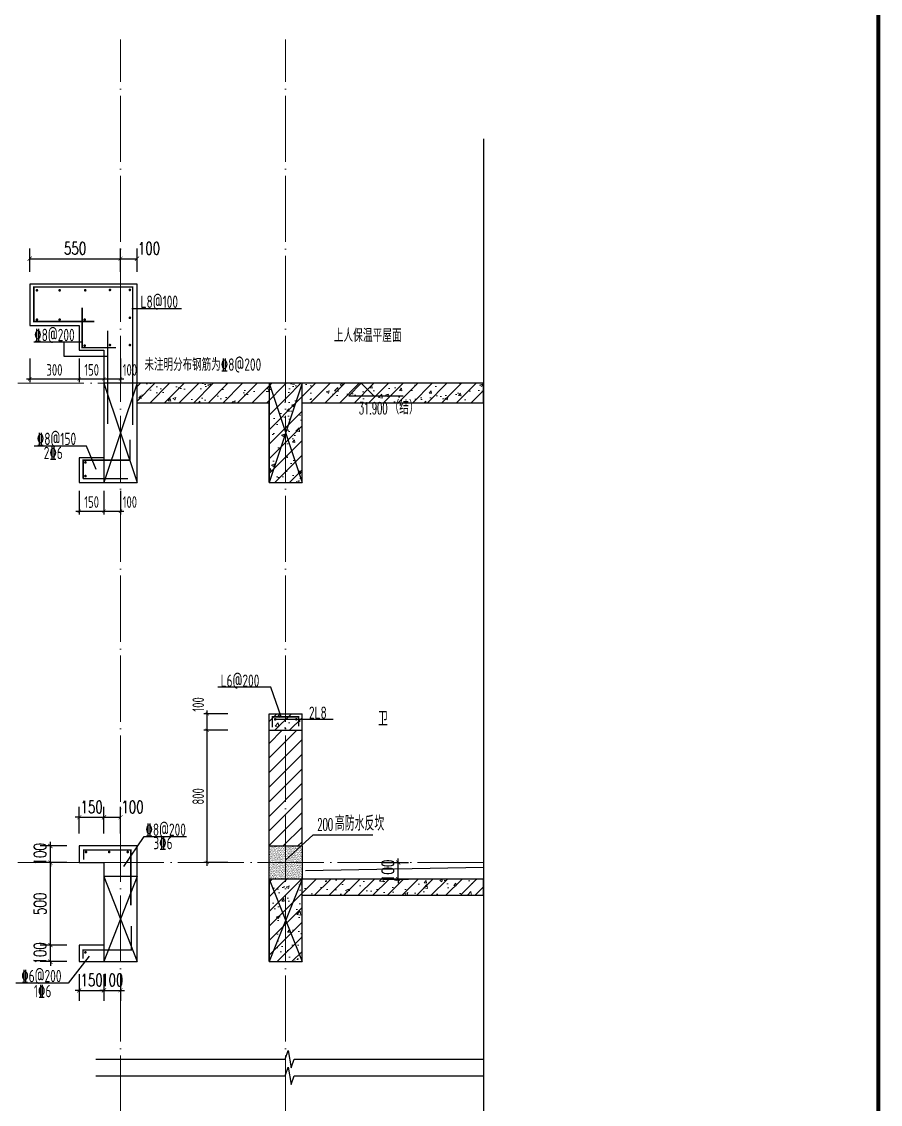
# Model space of a CAD drawing. Extents: x -668857 to 143095, y -247466 to 228182.
# Drawn here: x 91148 to 96348, y 162720 to 169272 of the extents above; entities that cross this region are included whole.
import ezdxf

# ---------------------------------------------------------------- set-up
doc = ezdxf.new("R2010")
doc.units = 0
doc.header["$LTSCALE"] = 1000
doc.linetypes.add('DOTE', pattern=[2.4200000000000004, 2, -0.2, 0.02, -0.2])
doc.layers.get('0').update_dxf_attribs({"linetype": 'CONTINUOUS'})
doc.layers.get('DEFPOINTS').update_dxf_attribs({"linetype": 'CONTINUOUS'})
for name, color, linetype in [('DIM', 2, 'CONTINUOUS'), ('DIM_ELEV', 3, 'CONTINUOUS'), ('DIM_IDEN', 67, 'CONTINUOUS'), ('DIM_SYMB', 3, 'CONTINUOUS'), ('PUB_DIM', 3, 'CONTINUOUS'), ('PUB_TEXT', 2, 'CONTINUOUS'), ('REIN', 6, 'CONTINUOUS'), ('S-大样-砼线', 7, 'CONTINUOUS'), ('S-引出线', 40, 'CONTINUOUS'), ('TEXT', 2, 'CONTINUOUS'), ('WALL', 5, 'CONTINUOUS'), ('看线', 251, 'CONTINUOUS'), ('立面-看线', 251, 'CONTINUOUS')]:
    doc.layers.add(name, color=color, linetype=linetype)
for name, color, linetype, lineweight in [('DOTE', 19, 'DOTE', 9), ('PUB_HATCH', 8, 'CONTINUOUS', 9), ('内粉刷', 37, 'CONTINUOUS', 9), ('图框', 9, 'CONTINUOUS', 18)]:
    doc.layers.add(name, color=color, linetype=linetype, lineweight=lineweight)
doc.styles.add('_TCH_DIM', font='SIMPLEX.shx', dxfattribs={"width": 0.7, "bigfont": 'GBCBIG.shx'})
doc.styles.add('_TCH_DIM_T3', font='SIMPLEX', dxfattribs={"width": 0.7058823529411765, "bigfont": 'GBCBIG'})
doc.styles.add('DIM_FONT_T3', font='SIMPLEX', dxfattribs={"width": 0.7058823529411765, "bigfont": 'GBCBIG'})
doc.styles.add('TSSD_DIMENSION', font='Tssdeng.shx', dxfattribs={"width": 0.7, "bigfont": 'tssdchn.shx'})
doc.styles.add('TSSD_REIN', font='tssdeng.shx', dxfattribs={"width": 0.7, "height": 300, "bigfont": 'tssdchn.shx'})
doc.styles.add('w', font='tssdeng.shx', dxfattribs={"width": 0.8, "bigfont": 'tssdchn.shx'})
doc.dimstyles.new('_TCH_ARCH&&25', dxfattribs={"dimtxt": 74.375, "dimasz": 25, "dimexe": 62.5, "dimexo": 75, "dimgap": 25, "dimtad": 1, "dimdec": 0, "dimzin": 0, "dimdsep": 46, "dimtxsty": '_TCH_DIM_T3', "dimblk": 'ARCHTICK', "dimcen": 0.09, "dimclrt": 7, "dimazin": 0, "dimtfac": 1, "dimtdec": 0, "dimtix": 1, "dimtmove": 2, "dimatfit": 3, "dimldrblk": 'ARCHTICK', "dimfxl": 0, "dimtolj": 1, "dimtzin": 0, "dimarcsym": 0})
doc.dimstyles.new('TSSD_20_20', dxfattribs={"dimtxt": 60, "dimasz": 20, "dimexe": 20, "dimexo": 50, "dimgap": 20, "dimtad": 1, "dimdec": 0, "dimzin": 0, "dimdsep": 46, "dimtxsty": 'TSSD_DIMENSION', "dimblk": 'ARCHTICK', "dimblk1": 'ARCHTICK', "dimblk2": 'ARCHTICK', "dimcen": 0, "dimdle": 20, "dimclrt": 7, "dimadec": 0, "dimazin": 0, "dimtfac": 1, "dimtdec": 0, "dimtix": 1, "dimtmove": 2, "dimatfit": 3, "dimfxl": 0, "dimtolj": 1, "dimtzin": 0, "dimarcsym": 0})
pattern_1 = [(45, (0, 0), (-44.19417382415921, 44.19417382415922), []), (49.99999999999999, (0, 0), (179.3150456501884, -15.68803374564878), [18.75, -206.25]), (355, (0, 0), (-34.68783340325, 188.048033425003), [15, -165]), (100.4514, (14.94292, -1.307335), (144.6273454285054, 172.3598855152384), [15.9350475, -175.285528]), (46.18420000000002, (0, 50), (266.8102621564111, -41.37975358225452), [28.125, -309.3749999999999]), (96.6356, (22.23418625, 46.55167325), (233.6656763871758, 243.5294677251104), [23.902572, -262.92825]), (351.1842, (0, 50), (233.6654862834068, 243.5296502313311), [22.5, -247.5]), (21, (25, 37.5), (149.2267630296154, -100.6547226663347), [18.75, -206.25]), (326.0000000000001, (25, 37.5), (60.82883298039543, 181.2875112617133), [15, -165]), (71.4514, (37.43555825, 29.1120985), (210.0556571453725, 80.6326241774881), [15.9350475, -175.285528]), (37.50000000000001, (0, 0), (3.039963829322667, 83.22346345782788), [0, -163, 0, -167.5, 0, -165.625]), (7.499999999999999, (0, 0), (65.76738436053715, 98.60292797059006), [0, -95.5, 0, -159.25, 0, -63.125]), (327.5, (-55.75, 0), (133.4556090431022, -5.638717933594939), [0, -62.5, 0, -195, 0, -258.75]), (317.5, (-80.75, 0), (145.7965423355966, 25.02624558307943), [0, -81.25, 0, -129.5, 0, -183.75])]
pattern_2 = [(45, (-956095.3464905367, 321026.2579262814), (-44.19417382415921, 44.19417382415922), []), (49.99999999999999, (-956095.3464905367, 321026.2579262814), (179.3150456501884, -15.68803374564878), [18.75, -206.25]), (355, (-956095.3464905367, 321026.2579262814), (-34.68783340325, 188.048033425003), [15, -165]), (100.4514, (-956080.4035705368, 321024.9505912814), (144.6273454285054, 172.3598855152384), [15.9350475, -175.285528]), (46.18420000000002, (-956095.3464905367, 321076.2579262814), (266.8102621564111, -41.37975358225452), [28.12499999999994, -309.374999999999]), (96.6356, (-956073.1123042867, 321072.8095995315), (233.6656763871758, 243.5294677251104), [23.902572, -262.92825]), (351.1842, (-956095.3464905367, 321076.2579262814), (233.6654862834068, 243.5296502313311), [22.5, -247.5]), (21, (-956070.3464905367, 321063.7579262814), (149.2267630296154, -100.6547226663347), [18.75, -206.25]), (326.0000000000001, (-956070.3464905367, 321063.7579262814), (60.82883298039543, 181.2875112617133), [15, -165]), (71.4514, (-956057.9109322866, 321055.3700247814), (210.0556571453725, 80.6326241774881), [15.9350475, -175.285528]), (37.50000000000001, (-956095.3464905367, 321026.2579262814), (3.039963829322667, 83.22346345782788), [0, -163, 0, -167.5, 0, -165.625]), (7.499999999999999, (-956095.3464905367, 321026.2579262814), (65.76738436053715, 98.60292797059006), [0, -95.5, 0, -159.25, 0, -63.125]), (327.5, (-956151.0964905367, 321026.2579262814), (133.4556090431022, -5.638717933594939), [0, -62.5, 0, -195, 0, -258.75]), (317.5, (-956176.0964905367, 321026.2579262814), (145.7965423355966, 25.02624558307943), [0, -81.25, 0, -129.5, 0, -183.75])]

# ---------------------------------------------------------------- blocks, each defined once
blk = doc.blocks.new('GFDDDDRG')
at = {"layer": '图框', "const_width": 50}
blk.add_lwpolyline([(894109.7791572664, -159499.4617041193), (922809.7791572663, -159499.4617041193), (922809.7791572664, -108686.9617041193), (894109.7791572665, -108686.9617041193)], close=True, dxfattribs=at)
blk = doc.blocks.new('_ArchTick')
at = {"color": 0, "linetype": 'ByBlock', "const_width": 0.15}
blk.add_lwpolyline([(-0.5, -0.5), (0.5, 0.5)], dxfattribs=at)
blk = doc.blocks.new('*D2128')
at = {"layer": 'DEFPOINTS', "color": 0}
for p in [(932450.9182588418, -117186.0825243755), (932625.5290252911, -117186.0825243755), (932625.5290252911, -117286.0825243912)]:
    blk.add_point(p, dxfattribs=at)
at = {"layer": 'PUB_DIM', "color": 0, "lineweight": -2}
for p, q in [((932550.5290252911, -117186.0825243755), (932388.4182588418, -117186.0825243755)), ((932450.9182588418, -117186.0825243755), (932450.9182588418, -117161.0825243755)), ((932450.9182588418, -117286.0825243912), (932450.9182588418, -117186.0825243755)), ((932550.5290252911, -117286.0825243912), (932388.4182588418, -117286.0825243912)), ((932450.9182588418, -117286.0825243912), (932450.9182588418, -117311.0825243912))]:
    blk.add_line(p, q, dxfattribs=at)
at = {"layer": 'PUB_DIM', "color": 0, "lineweight": -2, "xscale": 25, "yscale": 25, "zscale": 25}
for p, rotation in [((932450.9182588418, -117186.0825243755), 270), ((932450.9182588418, -117286.0825243912), 90)]:
    blk.add_blockref('_ArchTick', p, dxfattribs=dict(at, rotation=rotation))
at = {"layer": 'PUB_DIM', "color": 7, "insert": (932388.7307588418, -117236.0825243832), "char_height": 74.375, "attachment_point": 5, "rotation": 90, "style": '_TCH_DIM_T3'}
blk.add_mtext('\\A1;100', dxfattribs=at)
blk = doc.blocks.new('*D2129')
at = {"layer": 'DEFPOINTS', "color": 0}
for p in [(932450.9182588418, -117286.0825243912), (932625.5290252911, -117286.0825243912), (932625.5290252911, -117786.0825243912)]:
    blk.add_point(p, dxfattribs=at)
at = {"layer": 'PUB_DIM', "color": 0, "lineweight": -2}
for p, q in [((932550.5290252911, -117286.0825243912), (932388.4182588418, -117286.0825243912)), ((932450.9182588418, -117786.0825243912), (932450.9182588418, -117286.0825243912)), ((932550.5290252911, -117786.0825243912), (932388.4182588418, -117786.0825243912))]:
    blk.add_line(p, q, dxfattribs=at)
at = {"layer": 'PUB_DIM', "color": 0, "lineweight": -2, "xscale": 25, "yscale": 25, "zscale": 25}
for p, rotation in [((932450.9182588418, -117286.0825243912), 90), ((932450.9182588418, -117786.0825243912), 270)]:
    blk.add_blockref('_ArchTick', p, dxfattribs=dict(at, rotation=rotation))
at = {"layer": 'PUB_DIM', "color": 7, "insert": (932388.7307588418, -117536.082524391), "char_height": 74.375, "attachment_point": 5, "rotation": 90, "style": '_TCH_DIM_T3'}
blk.add_mtext('\\A1;500', dxfattribs=at)
blk = doc.blocks.new('*D2130')
at = {"layer": 'DEFPOINTS', "color": 0}
for p in [(932450.9182588418, -117786.0825243912), (932625.5290252911, -117786.0825243912), (932625.5290252911, -117886.0825243911)]:
    blk.add_point(p, dxfattribs=at)
at = {"layer": 'PUB_DIM', "color": 0, "lineweight": -2}
for p, q in [((932550.5290252911, -117786.0825243912), (932388.4182588418, -117786.0825243912)), ((932450.9182588418, -117786.0825243912), (932450.9182588418, -117761.0825243912)), ((932450.9182588418, -117886.0825243911), (932450.9182588418, -117786.0825243912)), ((932550.5290252911, -117886.0825243911), (932388.4182588418, -117886.0825243911)), ((932450.9182588418, -117886.0825243911), (932450.9182588418, -117911.0825243911))]:
    blk.add_line(p, q, dxfattribs=at)
at = {"layer": 'PUB_DIM', "color": 0, "lineweight": -2, "xscale": 25, "yscale": 25, "zscale": 25}
for p, rotation in [((932450.9182588418, -117786.0825243912), 270), ((932450.9182588418, -117886.0825243911), 90)]:
    blk.add_blockref('_ArchTick', p, dxfattribs=dict(at, rotation=rotation))
at = {"layer": 'PUB_DIM', "color": 7, "insert": (932388.7307588418, -117836.082524391), "char_height": 74.375, "attachment_point": 5, "rotation": 90, "style": '_TCH_DIM_T3'}
blk.add_mtext('\\A1;100', dxfattribs=at)
blk = doc.blocks.new('*D2131')
at = {"layer": 'DEFPOINTS', "color": 0}
for p in [(932625.5290252911, -117886.0825243875), (932775.5290252896, -117886.0825243904), (932775.5290252896, -118059.7932143435)]:
    blk.add_point(p, dxfattribs=at)
at = {"layer": 'PUB_DIM', "color": 0, "lineweight": -2}
for p, q in [((932625.5290252911, -117961.0825243875), (932625.5290252911, -118122.2932143435)), ((932775.5290252896, -117961.0825243904), (932775.5290252896, -118122.2932143435)), ((932625.5290252911, -118059.7932143435), (932600.5290252911, -118059.7932143435)), ((932625.5290252911, -118059.7932143435), (932775.5290252896, -118059.7932143435)), ((932775.5290252896, -118059.7932143435), (932800.5290252896, -118059.7932143435))]:
    blk.add_line(p, q, dxfattribs=at)
at = {"layer": 'PUB_DIM', "color": 0, "lineweight": -2, "xscale": 25, "yscale": 25, "zscale": 25}
blk.add_blockref('_ArchTick', (932625.5290252911, -118059.7932143435), dxfattribs=at)
at = {"layer": 'PUB_DIM', "color": 0, "lineweight": -2, "xscale": 25, "yscale": 25, "zscale": 25, "rotation": 180}
blk.add_blockref('_ArchTick', (932775.5290252896, -118059.7932143435), dxfattribs=at)
at = {"layer": 'PUB_DIM', "color": 7, "insert": (932700.5290252904, -117997.6057143435), "char_height": 74.375, "attachment_point": 5, "style": '_TCH_DIM_T3'}
blk.add_mtext('\\A1;150', dxfattribs=at)
blk = doc.blocks.new('*D2132')
at = {"layer": 'DEFPOINTS', "color": 0}
for p in [(932775.5290252896, -117886.0825243904), (932875.5290186122, -117886.0825243923), (932875.5290186122, -118059.7932143459)]:
    blk.add_point(p, dxfattribs=at)
at = {"layer": 'PUB_DIM', "color": 0, "lineweight": -2}
for p, q in [((932775.5290252896, -117961.0825243904), (932775.5290252896, -118122.2932143459)), ((932875.5290186122, -117961.0825243923), (932875.5290186122, -118122.2932143459)), ((932775.5290252896, -118059.7932143459), (932750.5290252896, -118059.7932143459)), ((932775.5290252896, -118059.7932143459), (932875.5290186122, -118059.7932143459)), ((932875.5290186122, -118059.7932143459), (932900.5290186122, -118059.7932143459))]:
    blk.add_line(p, q, dxfattribs=at)
at = {"layer": 'PUB_DIM', "color": 0, "lineweight": -2, "xscale": 25, "yscale": 25, "zscale": 25}
blk.add_blockref('_ArchTick', (932775.5290252896, -118059.7932143459), dxfattribs=at)
at = {"layer": 'PUB_DIM', "color": 0, "lineweight": -2, "xscale": 25, "yscale": 25, "zscale": 25, "rotation": 180}
blk.add_blockref('_ArchTick', (932875.5290186122, -118059.7932143459), dxfattribs=at)
at = {"layer": 'PUB_DIM', "color": 7, "insert": (932825.5290219509, -117997.6057143459), "char_height": 74.375, "attachment_point": 5, "style": '_TCH_DIM_T3'}
blk.add_mtext('\\A1;100', dxfattribs=at)
blk = doc.blocks.new('*D2133')
at = {"layer": 'DEFPOINTS', "color": 0}
for p in [(934390.7113845855, -117286.0823870408), (934556.671269677, -117286.0823870408), (934390.7113845855, -117386.0823868569)]:
    blk.add_point(p, dxfattribs=at)
at = {"layer": 'PUB_DIM', "color": 0, "lineweight": -2}
for p, q in [((934556.671269677, -117286.0823870408), (934556.671269677, -117261.0823870408)), ((934465.7113845855, -117286.0823870408), (934619.171269677, -117286.0823870408)), ((934556.671269677, -117386.0823868569), (934556.671269677, -117286.0823870408)), ((934465.7113845855, -117386.0823868569), (934619.171269677, -117386.0823868569)), ((934556.671269677, -117386.0823868569), (934556.671269677, -117411.0823868569))]:
    blk.add_line(p, q, dxfattribs=at)
at = {"layer": 'PUB_DIM', "color": 0, "lineweight": -2, "xscale": 25, "yscale": 25, "zscale": 25}
for p, rotation in [((934556.671269677, -117286.0823870408), 270), ((934556.671269677, -117386.0823868569), 90)]:
    blk.add_blockref('_ArchTick', p, dxfattribs=dict(at, rotation=rotation))
at = {"layer": 'PUB_DIM', "color": 7, "insert": (934494.483769677, -117336.0823869487), "char_height": 74.375, "attachment_point": 5, "rotation": 90, "style": '_TCH_DIM_T3'}
blk.add_mtext('\\A1;100', dxfattribs=at)
blk = doc.blocks.new('*D2134')
at = {"layer": 'DEFPOINTS', "color": 0}
for p in [(932775.5290252895, -117012.3718344355), (932625.529025291, -117186.0825243915), (932775.5290252895, -117186.0825243886)]:
    blk.add_point(p, dxfattribs=at)
at = {"layer": 'PUB_DIM', "color": 0, "lineweight": -2}
for p, q in [((932625.529025291, -117111.0825243915), (932625.529025291, -116949.8718344355)), ((932775.5290252895, -117111.0825243886), (932775.5290252895, -116949.8718344355)), ((932625.529025291, -117012.3718344355), (932600.529025291, -117012.3718344355)), ((932625.529025291, -117012.3718344355), (932775.5290252895, -117012.3718344355)), ((932775.5290252895, -117012.3718344355), (932800.5290252895, -117012.3718344355))]:
    blk.add_line(p, q, dxfattribs=at)
at = {"layer": 'PUB_DIM', "color": 0, "lineweight": -2, "xscale": 25, "yscale": 25, "zscale": 25}
blk.add_blockref('_ArchTick', (932625.529025291, -117012.3718344355), dxfattribs=at)
at = {"layer": 'PUB_DIM', "color": 0, "lineweight": -2, "xscale": 25, "yscale": 25, "zscale": 25, "rotation": 180}
blk.add_blockref('_ArchTick', (932775.5290252895, -117012.3718344355), dxfattribs=at)
at = {"layer": 'PUB_DIM', "color": 7, "insert": (932700.5290252902, -116950.1843344355), "char_height": 74.375, "attachment_point": 5, "style": '_TCH_DIM_T3'}
blk.add_mtext('\\A1;150', dxfattribs=at)
blk = doc.blocks.new('*D2135')
at = {"layer": 'DEFPOINTS', "color": 0}
for p in [(932875.5290186121, -117012.3718344331), (932775.5290252895, -117186.0825243886), (932875.5290186121, -117186.0825243867)]:
    blk.add_point(p, dxfattribs=at)
at = {"layer": 'PUB_DIM', "color": 0, "lineweight": -2}
for p, q in [((932775.5290252895, -117111.0825243886), (932775.5290252895, -116949.8718344331)), ((932875.5290186121, -117111.0825243867), (932875.5290186121, -116949.8718344331)), ((932775.5290252895, -117012.3718344331), (932875.5290186121, -117012.3718344331))]:
    blk.add_line(p, q, dxfattribs=at)
at = {"layer": 'PUB_DIM', "color": 0, "lineweight": -2, "xscale": 25, "yscale": 25, "zscale": 25, "rotation": 180}
blk.add_blockref('_ArchTick', (932775.5290252895, -117012.3718344331), dxfattribs=at)
at = {"layer": 'PUB_DIM', "color": 0, "lineweight": -2, "xscale": 25, "yscale": 25, "zscale": 25}
blk.add_blockref('_ArchTick', (932875.5290186121, -117012.3718344331), dxfattribs=at)
at = {"layer": 'PUB_DIM', "color": 7, "insert": (932947.9456852787, -116950.1843344331), "char_height": 74.375, "attachment_point": 5, "style": '_TCH_DIM_T3'}
blk.add_mtext('\\A1;100', dxfattribs=at)
blk = doc.blocks.new('*D2532')
at = {"layer": 'DEFPOINTS', "color": 0}
for p in [(91496.28756935848, 166483.2258814365), (91646.28756935685, 166483.2258814336), (91646.28756935685, 166309.5151914804)]:
    blk.add_point(p, dxfattribs=at)
at = {"layer": 'DIM', "color": 0, "lineweight": -2}
for p, q in [((91496.28756935848, 166433.2258814365), (91496.28756935848, 166289.5151914804)), ((91646.28756935685, 166433.2258814336), (91646.28756935685, 166289.5151914804)), ((91476.28756935848, 166309.5151914804), (91666.28756935685, 166309.5151914804))]:
    blk.add_line(p, q, dxfattribs=at)
at = {"layer": 'DIM', "color": 0, "lineweight": -2, "xscale": 20, "yscale": 20, "zscale": 20, "rotation": 180}
blk.add_blockref('_ArchTick', (91496.28756935848, 166309.5151914804), dxfattribs=at)
at = {"layer": 'DIM', "color": 0, "lineweight": -2, "xscale": 20, "yscale": 20, "zscale": 20}
blk.add_blockref('_ArchTick', (91646.28756935685, 166309.5151914804), dxfattribs=at)
at = {"layer": 'DIM', "color": 7, "insert": (91571.28756935766, 166364.5151914804), "char_height": 70, "attachment_point": 5, "style": 'TSSD_DIMENSION'}
blk.add_mtext('\\A1;150', dxfattribs=at)
blk = doc.blocks.new('*D2533')
at = {"layer": 'DEFPOINTS', "color": 0}
for p in [(91646.28756935697, 166483.2258814336), (91746.2875626795, 166483.2258814317), (91746.2875626795, 166309.5151914781)]:
    blk.add_point(p, dxfattribs=at)
at = {"layer": 'DIM', "color": 0, "lineweight": -2}
for p, q in [((91646.28756935697, 166433.2258814336), (91646.28756935697, 166289.5151914781)), ((91746.2875626795, 166433.2258814317), (91746.2875626795, 166289.5151914781)), ((91626.28756935697, 166309.5151914781), (91766.2875626795, 166309.5151914781))]:
    blk.add_line(p, q, dxfattribs=at)
at = {"layer": 'DIM', "color": 0, "lineweight": -2, "xscale": 20, "yscale": 20, "zscale": 20, "rotation": 180}
blk.add_blockref('_ArchTick', (91646.28756935697, 166309.5151914781), dxfattribs=at)
at = {"layer": 'DIM', "color": 0, "lineweight": -2, "xscale": 20, "yscale": 20, "zscale": 20}
blk.add_blockref('_ArchTick', (91746.2875626795, 166309.5151914781), dxfattribs=at)
at = {"layer": 'DIM', "color": 7, "insert": (91802.73628062819, 166364.5151914781), "char_height": 70, "attachment_point": 5, "style": 'TSSD_DIMENSION'}
blk.add_mtext('\\A1;100', dxfattribs=at)
blk = doc.blocks.new('*D2534')
at = {"layer": 'DEFPOINTS', "color": 0}
for p in [(91196.28756936209, 167283.2258814416), (91496.2880522731, 167283.2258814343), (91496.2880522731, 167109.5151914862)]:
    blk.add_point(p, dxfattribs=at)
at = {"layer": 'DIM', "color": 0, "lineweight": -2}
for p, q in [((91196.28756936209, 167233.2258814416), (91196.28756936209, 167089.5151914862)), ((91496.2880522731, 167233.2258814343), (91496.2880522731, 167089.5151914862)), ((91176.28756936209, 167109.5151914862), (91516.2880522731, 167109.5151914862))]:
    blk.add_line(p, q, dxfattribs=at)
at = {"layer": 'DIM', "color": 0, "lineweight": -2, "xscale": 20, "yscale": 20, "zscale": 20, "rotation": 180}
blk.add_blockref('_ArchTick', (91196.28756936209, 167109.5151914862), dxfattribs=at)
at = {"layer": 'DIM', "color": 0, "lineweight": -2, "xscale": 20, "yscale": 20, "zscale": 20}
blk.add_blockref('_ArchTick', (91496.2880522731, 167109.5151914862), dxfattribs=at)
at = {"layer": 'DIM', "color": 7, "insert": (91346.2878108176, 167164.5151914862), "char_height": 70, "attachment_point": 5, "style": 'TSSD_DIMENSION'}
blk.add_mtext('\\A1;300', dxfattribs=at)
blk = doc.blocks.new('*D2535')
at = {"layer": 'DEFPOINTS', "color": 0}
for p in [(91496.2880522731, 167283.2258814343), (91646.28757613525, 167283.2258814307), (91646.28757613525, 167109.5151914808)]:
    blk.add_point(p, dxfattribs=at)
at = {"layer": 'DIM', "color": 0, "lineweight": -2}
for p, q in [((91496.2880522731, 167233.2258814343), (91496.2880522731, 167089.5151914808)), ((91646.28757613525, 167233.2258814307), (91646.28757613525, 167089.5151914808)), ((91476.2880522731, 167109.5151914808), (91666.28757613525, 167109.5151914808))]:
    blk.add_line(p, q, dxfattribs=at)
at = {"layer": 'DIM', "color": 0, "lineweight": -2, "xscale": 20, "yscale": 20, "zscale": 20, "rotation": 180}
blk.add_blockref('_ArchTick', (91496.2880522731, 167109.5151914808), dxfattribs=at)
at = {"layer": 'DIM', "color": 0, "lineweight": -2, "xscale": 20, "yscale": 20, "zscale": 20}
blk.add_blockref('_ArchTick', (91646.28757613525, 167109.5151914808), dxfattribs=at)
at = {"layer": 'DIM', "color": 7, "insert": (91571.28781420417, 167164.5151914808), "char_height": 70, "attachment_point": 5, "style": 'TSSD_DIMENSION'}
blk.add_mtext('\\A1;150', dxfattribs=at)
blk = doc.blocks.new('*D2536')
at = {"layer": 'DEFPOINTS', "color": 0}
for p in [(91646.28757613525, 167283.2258814307), (91746.28757592954, 167283.2258814281), (91746.28757592954, 167109.5151914776)]:
    blk.add_point(p, dxfattribs=at)
at = {"layer": 'DIM', "color": 0, "lineweight": -2}
for p, q in [((91646.28757613525, 167233.2258814307), (91646.28757613525, 167089.5151914776)), ((91746.28757592954, 167233.2258814281), (91746.28757592954, 167089.5151914776)), ((91626.28757613525, 167109.5151914776), (91766.28757592954, 167109.5151914776))]:
    blk.add_line(p, q, dxfattribs=at)
at = {"layer": 'DIM', "color": 0, "lineweight": -2, "xscale": 20, "yscale": 20, "zscale": 20, "rotation": 180}
blk.add_blockref('_ArchTick', (91646.28757613525, 167109.5151914776), dxfattribs=at)
at = {"layer": 'DIM', "color": 0, "lineweight": -2, "xscale": 20, "yscale": 20, "zscale": 20}
blk.add_blockref('_ArchTick', (91746.28757592954, 167109.5151914776), dxfattribs=at)
at = {"layer": 'DIM', "color": 7, "insert": (91802.73629387823, 167164.5151914776), "char_height": 70, "attachment_point": 5, "style": 'TSSD_DIMENSION'}
blk.add_mtext('\\A1;100', dxfattribs=at)
blk = doc.blocks.new('*D2537')
at = {"layer": 'DEFPOINTS', "color": 0}
for p in [(91746.2875779802, 167837.3864036915), (91196.28769349738, 167683.2258814557), (91746.2875779802, 167683.2258814465)]:
    blk.add_point(p, dxfattribs=at)
at = {"layer": 'PUB_DIM', "color": 0, "lineweight": -2}
for p, q in [((91196.28769349738, 167758.2258814557), (91196.28769349738, 167899.8864036915)), ((91746.2875779802, 167758.2258814465), (91746.2875779802, 167899.8864036915)), ((91196.28769349738, 167837.3864036915), (91746.2875779802, 167837.3864036915))]:
    blk.add_line(p, q, dxfattribs=at)
at = {"layer": 'PUB_DIM', "color": 0, "lineweight": -2, "xscale": 25, "yscale": 25, "zscale": 25, "rotation": 180}
blk.add_blockref('_ArchTick', (91196.28769349738, 167837.3864036915), dxfattribs=at)
at = {"layer": 'PUB_DIM', "color": 0, "lineweight": -2, "xscale": 25, "yscale": 25, "zscale": 25}
blk.add_blockref('_ArchTick', (91746.2875779802, 167837.3864036915), dxfattribs=at)
at = {"layer": 'PUB_DIM', "color": 7, "insert": (91471.28763573879, 167899.5739036915), "char_height": 74.375, "attachment_point": 5, "style": '_TCH_DIM_T3'}
blk.add_mtext('\\A1;550', dxfattribs=at)
blk = doc.blocks.new('*D2538')
at = {"layer": 'DEFPOINTS', "color": 0}
for p in [(91846.2875693586, 167837.386403686), (91746.2875779802, 167683.2258814465), (91846.2875693586, 167683.2258814448)]:
    blk.add_point(p, dxfattribs=at)
at = {"layer": 'PUB_DIM', "color": 0, "lineweight": -2}
for p, q in [((91746.2875779802, 167758.2258814465), (91746.2875779802, 167899.886403686)), ((91846.2875693586, 167758.2258814448), (91846.2875693586, 167899.886403686)), ((91746.2875779802, 167837.386403686), (91846.2875693586, 167837.386403686))]:
    blk.add_line(p, q, dxfattribs=at)
at = {"layer": 'PUB_DIM', "color": 0, "lineweight": -2, "xscale": 25, "yscale": 25, "zscale": 25, "rotation": 180}
blk.add_blockref('_ArchTick', (91746.2875779802, 167837.386403686), dxfattribs=at)
at = {"layer": 'PUB_DIM', "color": 0, "lineweight": -2, "xscale": 25, "yscale": 25, "zscale": 25}
blk.add_blockref('_ArchTick', (91846.2875693586, 167837.386403686), dxfattribs=at)
at = {"layer": 'PUB_DIM', "color": 7, "insert": (91918.70423602528, 167899.573903686), "char_height": 74.375, "attachment_point": 5, "style": '_TCH_DIM_T3'}
blk.add_mtext('\\A1;100', dxfattribs=at)
blk = doc.blocks.new('20210810.12301040')
at = {"layer": 'REIN', "const_width": 9}
for points in [[(366.8213445986621, 974.1012915365864), (1.278606929816306, 974.1012915365864), (1.278606929816306, 1182.468314145925), (599.0131865893491, 1182.468314145925), (599.0131865893491, 347.4587757710833)], [(293.8825655789115, 1058.537162507593), (293.8825655789115, 815.7588122977759), (498.4167470843531, 815.7588122977759)], [(447.9130827640183, 353.0591492999811), (447.9130827640183, 917.7764722086722)], [(299.281270052772, 23.46269353828393), (299.281270052772, 135.2467398367589), (583.1418021395802, 135.2467398367589), (583.1418021395802, 258.1998739017872)]]:
    blk.add_lwpolyline(points, dxfattribs=at)
at = {"layer": 'REIN', "const_width": 8}
for points in [[(15.56674635130912, 1162.866809893225, 1), (23.56674635130912, 1162.866809893225, 1)], [(153.0095014995895, 1162.866809893225, 1), (161.0095014995895, 1162.866809893225, 1)], [(307.8713312703185, 1162.866809893225, 1), (315.8713312703185, 1162.866809893225, 1)], [(457.6544380909763, 1165.12555348163, 1), (465.6544380909763, 1165.12555348163, 1)], [(578.3754684156738, 1165.12555348163, 1), (586.3754684156738, 1165.12555348163, 1)], [(15.5667531020008, 985.4148024750757, 1), (23.5667531020008, 985.4148024750757, 1)], [(153.0095014995895, 985.4148024756578, 1), (161.0095014995895, 985.4148024756578, 1)], [(304.5208759908564, 985.4148024756578, 1), (312.5208759908564, 985.4148024756578, 1)], [(578.3754684156738, 996.5809963089414, 1), (586.3754684156738, 996.5809963089414, 1)], [(304.5208759908564, 827.9008828589576, 1), (312.5208759908564, 827.9008828589576, 1)], [(457.6544380909763, 831.7084524846869, 1), (465.6544380909763, 831.7084524846869, 1)], [(578.3754684156738, 831.7084524846869, 1), (586.3754684156738, 831.7084524846869, 1)], [(309.4997836281545, 121.6225439170375, 1), (317.4997836281545, 121.6225439170375, 1)], [(309.4997836281545, 38.71838540001772, 1), (317.4997836281545, 38.71838540001772, 1)]]:
    blk.add_lwpolyline(points, format="xyb", close=True, dxfattribs=at)
at = {"layer": 'REIN'}
blk.add_lwpolyline([(299.281270052772, 23.46269353828393, 9, 9, 0), (571.7938841967843, 23.46269353828393, 9, 9, 0)], format="xyseb", dxfattribs=at)
at = {"layer": 'S-大样-砼线'}
for p, q in [((425.7509875181131, 600.0000001176377), (625.7509863353334, 3.725290298461914e-09)), ((625.7539342618547, 600.000000121363), (425.7539354604669, 0))]:
    blk.add_line(p, q, dxfattribs=at)
blk.add_lwpolyline([(625.7509933807887, 600.0000001176377), (425.7509875181131, 600.0000001176377), (425.7509875199758, 3.725290298461914e-09), (625.75099338172, 3.725290298461914e-09)], close=True, dxfattribs=at)
at = {"layer": 'S-引出线'}
for p, q in [((595.0131865893491, 1051.999825805775), (895.1474833269604, 1051.999825805775)), ((0, 850.7713921710383), (293.8825655789115, 850.7713921710383)), ((183.6370544126257, 761.5931918089045), (183.6370544126257, 850.7713921710383)), ((447.9130827640183, 761.5931918089045), (183.6370544126257, 761.5931918089045))]:
    blk.add_line(p, q, dxfattribs=at)
blk.add_lwpolyline([(378.5194596070796, 77.97899228503229), (320.4652091879398, 219.526894571085), (2.041621955111623, 219.526894571085)], dxfattribs=at)
at = {"layer": 'TEXT', "style": 'TSSD_REIN', "width": 0.7}
for s, p in [('L8@100', (647.0909617617726, 1056.108594618679)), ('%%1328@200', (3.133530377876014, 854.8801609839429)), ('未注明分布钢筋为%%1328@200', (670.8010148480535, 675.8275866147014)), ('%%1328@150', (19.06389621458948, 226.3140003611334)), ('2%%1326', (60.90473568113521, 141.1171928395052))]:
    blk.add_text(s, height=75, rotation=1.867629851175362e-07, dxfattribs=at).set_placement(p)
blk = doc.blocks.new('20210809.02282059')
at = {"layer": 'REIN', "const_width": 9}
blk.add_lwpolyline([(87484.17413905729, 66580.93723980524), (87484.17413905729, 66644.7473179046), (87644.05902665015, 66644.7473179046), (87644.05902665015, 66586.78243779903)], dxfattribs=at)
at = {"layer": 'REIN', "const_width": 8}
for points in [[(87497.66146427253, 66629.68552062381, 1), (87505.66146427253, 66629.68552062381, 1)], [(87625.09821334062, 66629.68552062381, 1), (87633.09821334062, 66629.68552062381, 1)]]:
    blk.add_lwpolyline(points, format="xyb", close=True, dxfattribs=at)
at = {"layer": 'S-引出线'}
for p, q in [((87474.5888281595, 66823.76058760582), (87154.50981688779, 66823.76058760582)), ((87538.80876634456, 66644.7473179046), (87474.5888281595, 66823.76058760582)), ((87501.66146427253, 66629.68552062381), (87853.2882327484, 66629.68552062381))]:
    blk.add_line(p, q, dxfattribs=at)
at = {"layer": 'TEXT', "style": 'w', "width": 0.7}
for s, p in [('L6@200', (87171.47256206069, 66825.93027499522)), ('2L8', (87706.15828353167, 66632.06966891466))]:
    blk.add_text(s, height=75, rotation=1.867629851175362e-07, dxfattribs=at).set_placement(p)
blk = doc.blocks.new('A$C124E38C7')
at = {"layer": 'REIN'}
for points in [[(411.3491916419007, 827.6198026949423, 9, 9, 0), (411.3491916419007, 885.7864124497282, 9, 9, 0), (697.136046927888, 885.7864124497282, 9, 9, 0), (697.136046927888, 551.0904451996903, 9, 9, 0)], [(407.7055343370885, 227.9407258796855, 9, 9, 0), (407.7055343370885, 280.9011473031132, 9, 9, 0), (700.087186511606, 280.9011473031132, 9, 9, 0), (700.087186511606, 425.2876792717143, 9, 9, 0)]]:
    blk.add_lwpolyline(points, format="xyseb", dxfattribs=at)
at = {"layer": 'REIN', "const_width": 8}
for points in [[(421.8327268124558, 873.5427987211733, 1), (429.8327268124558, 873.5427987211733, 1)], [(562.2868298138492, 873.5427987211733, 1), (570.2868298138492, 873.5427987211733, 1)], [(674.8765359376557, 873.5427987211733, 1), (682.8765359376557, 873.5427987211733, 1)], [(418.3428307138383, 266.0767502083327, 1), (426.3428307138383, 266.0767502083327, 1)]]:
    blk.add_lwpolyline(points, format="xyb", close=True, dxfattribs=at)
at = {"layer": 'S-大样-砼线'}
for p, q in [((534.9131775260903, 724.9081133130239), (734.9131767665967, 209.8477938786382)), ((734.9161242698319, 724.9081133109867), (534.9161258917302, 209.8477938691503))]:
    blk.add_line(p, q, dxfattribs=at)
blk.add_lwpolyline([(734.9131833887659, 724.9081133072614), (534.9131775260903, 724.9081133072614), (534.913177951239, 209.8477938728756), (734.9131838129833, 209.8477938728756)], close=True, dxfattribs=at)
at = {"layer": 'S-引出线'}
for points in [[(655.4759675925598, 786.1005740879918), (777.7402859008871, 968.3219862158294), (1034.716379232705, 968.3219862158294)], [(445.2635719589889, 242.7101313573658), (318.597527531907, 79.6172117459937), (0.007638059556484222, 79.6172117459937)]]:
    blk.add_lwpolyline(points, dxfattribs=at)
at = {"layer": 'TEXT', "style": 'TSSD_REIN', "width": 0.7}
for s, p in [('%%1328@200', (785.8780742259696, 970.9405861510313)), ('3%%1326', (833.783343960531, 890.0683411068167)), ('%%1326@200', (33.9313798728399, 85.49755562626524)), ('1%%1326', (110.1330228815787, -5.766491179412697))]:
    blk.add_text(s, height=75, rotation=1.867629851175362e-07, dxfattribs=at).set_placement(p)
blk = doc.blocks.new('20210809.03232467')
at = {"layer": 'S-大样-砼线'}
for p, q in [((87154.50981688779, 67080.93735919218), (87354.50981570501, 66580.93723981472)), ((87354.51276363153, 67080.93735919014), (87154.51276483014, 66580.93723980524))]:
    blk.add_line(p, q, dxfattribs=at)
blk.add_lwpolyline([(87354.50982275046, 67080.93735918641), (87154.50981688779, 67080.93735918641), (87154.50981688965, 66580.93723980896), (87354.5098227514, 66580.93723980896)], close=True, dxfattribs=at)
blk = doc.blocks.new('20210810.15310965')
at = {"layer": 'S-大样-砼线'}
for p, q in [((0, 599.999946251919), (199.999998817686, 9.487848728895187e-09)), ((200.0029467437416, 599.9999462498818), (0.002947942819446325, 0))]:
    blk.add_line(p, q, dxfattribs=at)
blk.add_lwpolyline([(200.0000058626756, 599.9999462461565), (0, 599.9999462461565), (2.328306436538696e-09, 3.725290298461914e-09), (200.0000058640726, 3.725290298461914e-09)], close=True, dxfattribs=at)
blk = doc.blocks.new('*D3132')
at = {"layer": 'DEFPOINTS', "color": 0}
for p in [(92271.67677689798, 165083.2260189614), (92446.28754334722, 165083.2260189614), (92446.28754334722, 164983.2260189579)]:
    blk.add_point(p, dxfattribs=at)
at = {"layer": 'DIM', "color": 0, "lineweight": -2}
for p, q in [((92396.28754334722, 165083.2260189614), (92251.67677689798, 165083.2260189614)), ((92271.67677689798, 164963.2260189579), (92271.67677689798, 165103.2260189614)), ((92396.28754334722, 164983.2260189579), (92251.67677689798, 164983.2260189579))]:
    blk.add_line(p, q, dxfattribs=at)
at = {"layer": 'DIM', "color": 0, "lineweight": -2, "xscale": 20, "yscale": 20, "zscale": 20}
for p, rotation in [((92271.67677689798, 165083.2260189614), 90), ((92271.67677689798, 164983.2260189579), 270)]:
    blk.add_blockref('_ArchTick', p, dxfattribs=dict(at, rotation=rotation))
at = {"layer": 'DIM', "color": 7, "insert": (92216.67677689786, 165139.6747369103), "char_height": 70, "attachment_point": 5, "rotation": 90, "style": 'TSSD_DIMENSION'}
blk.add_mtext('\\A1;100', dxfattribs=at)
blk = doc.blocks.new('*D3133')
at = {"layer": 'DEFPOINTS', "color": 0}
for p in [(92271.67677689798, 164983.2260189579), (92446.28754334722, 164983.2260189579), (92446.28754334722, 164183.2258814366)]:
    blk.add_point(p, dxfattribs=at)
at = {"layer": 'DIM', "color": 0, "lineweight": -2}
for p, q in [((92271.67677689798, 164163.2258814366), (92271.67677689798, 165003.2260189579)), ((92396.28754334722, 164983.2260189579), (92251.67677689798, 164983.2260189579)), ((92396.28754334722, 164183.2258814366), (92251.67677689798, 164183.2258814366))]:
    blk.add_line(p, q, dxfattribs=at)
at = {"layer": 'DIM', "color": 0, "lineweight": -2, "xscale": 20, "yscale": 20, "zscale": 20}
for p, rotation in [((92271.67677689798, 164983.2260189579), 90), ((92271.67677689798, 164183.2258814366), 270)]:
    blk.add_blockref('_ArchTick', p, dxfattribs=dict(at, rotation=rotation))
at = {"layer": 'DIM', "color": 7, "insert": (92216.67677689795, 164583.2259501973), "char_height": 70, "attachment_point": 5, "rotation": 90, "style": 'TSSD_DIMENSION'}
blk.add_mtext('\\A1;800', dxfattribs=at)
blk = doc.blocks.new('HFHFHTFHSD')
at = {"layer": 'PUB_HATCH'}
h = blk.add_hatch(dxfattribs=at)
h.set_pattern_fill('钢筋混凝土', color=256, scale=25, style=0)
h.set_pattern_definition(pattern_1)
h.paths.add_polyline_path([(933975.5290184285, -116486.0823868664), (933975.5290184285, -116386.0823868664), (933775.5290184285, -116386.0823868664), (933775.5290184285, -116486.0823868664)])
h = blk.add_hatch(dxfattribs=at)
h.set_pattern_fill('普通砖', color=256, scale=25, style=0)
h.set_pattern_definition([(45, (0, 44.8778375), (-44.19419150182874, 44.19419150182875), [])])
h.paths.add_polyline_path([(933975.5290117239, -117186.0823858284), (933975.5290117239, -116486.0823868664), (933775.5290117239, -116486.0823868664), (933775.5290117239, -117186.0823858284)])
h = blk.add_hatch(dxfattribs=at)
h.set_pattern_fill('钢筋混凝土', color=256, scale=25, style=0)
h.set_pattern_definition(pattern_1)
h.paths.add_polyline_path([(933975.5290117239, -117886.0823882506), (933975.5290171637, -117486.0823865696), (933775.5290185463, -117386.0823865127), (933775.5290117239, -117886.0823855233)])
h = blk.add_hatch(dxfattribs=at)
h.set_pattern_fill('钢筋混凝土', color=256, scale=25, style=0)
h.set_pattern_definition(pattern_1)
h.paths.add_polyline_path([(935074.0539309505, -117386.0823868618), (933775.5290185463, -117386.0823865127), (933975.5290171637, -117486.0823865696), (935074.0539309231, -117486.0823868618)])
at = {"layer": '立面-看线'}
h = blk.add_hatch(dxfattribs=at)
h.set_pattern_fill('碎沙', color=256, scale=4)
h.set_pattern_definition([(37.50000000000001, (132722.2893678545, -502748.0348455478), (-0.32000625919681, 9.788264746586847), [0, -7.7216, 0, -8.636000000000001, 0, -8.255]), (7.499999999999999, (132722.2893678545, -502748.0348455478), (8.990465662760052, 14.33650201136708), [0, -4.1656, 0, -6.9596, 0, -2.667]), (327.5, (132716.0409678544, -502748.0348455478), (15.81984740482916, 0.028743693570914), [0, -2.54, 0, -9.144, 0, -11.938]), (317.5, (132716.0409678544, -502748.0348455478), (15.27112904944595, 4.458586465144325), [0, -1.27, 0, -5.9944, 0, -6.858])])
h.paths.add_polyline_path([(933775.5290184807, -117386.082385914), (933975.5290185421, -117386.0823862503), (933975.5290185729, -117186.0823860849), (933775.5290185114, -117186.0823855719)])
at = {"layer": 'DIM_IDEN'}
for p, q in [((933875.5292769555, -117271.0822834711), (934042.3401921625, -117119.5647890752)), ((934042.3401921625, -117119.5647890752), (934402.5167037676, -117119.5647890752))]:
    blk.add_line(p, q, dxfattribs=at)
at = {"layer": 'WALL'}
for p, q in [((933775.5290184285, -116486.0823868664), (933775.5290184285, -116386.0823868664)), ((933775.5290184285, -116386.0823868664), (933975.5290184285, -116386.0823868664)), ((933975.5290184285, -116486.0823868664), (933975.5290184285, -116386.0823868664)), ((933775.5290117239, -117186.0823858284), (933775.5290117239, -116486.0823868664)), ((933775.5290184285, -116486.0823868664), (933975.5290184285, -116486.0823868664)), ((933975.5290117239, -117186.0823858284), (933975.5290117239, -116486.0823868664)), ((932975.5290254289, -117186.0825243878), (932625.529025291, -117186.0825243878)), ((932625.529025291, -117186.0825243878), (932625.529025291, -117286.0825243876)), ((932975.5290173707, -117886.0825243869), (932975.5290254289, -117186.0825243878)), ((933775.5290117239, -117186.0823858284), (933975.5290117239, -117186.0823858284)), ((932625.529025291, -117286.0825243876), (932775.529025291, -117286.0825243878)), ((932775.529025291, -117286.0825243878), (932775.529025291, -117786.0825243875)), ((933775.5290117239, -117886.0823855233), (933775.5290185463, -117386.0823865127)), ((935074.0539309505, -117386.0823868618), (933775.5290185463, -117386.0823865127)), ((935074.0539309231, -117486.0823868618), (935074.0539309505, -117386.0823868618)), ((933975.5290117239, -117886.0823882506), (933975.5290171637, -117486.0823865696)), ((935074.0539309231, -117486.0823868618), (933975.5290171637, -117486.0823865696)), ((932775.529025291, -117786.0825243875), (932625.529025291, -117786.0825243875)), ((932625.529025291, -117786.0825243875), (932625.529025291, -117886.0825243875)), ((932625.529025291, -117886.0825243875), (932975.5290173707, -117886.0825243869)), ((933775.5290117239, -117886.0823855233), (933975.5290117239, -117886.0823882506))]:
    blk.add_line(p, q, dxfattribs=at)
blk.add_lwpolyline([(933775.5290184742, -117186.0823858284), (933975.5290186101, -117186.0823858284), (933975.5290186101, -117386.0823858284), (933775.5290184742, -117386.0823858284)], close=True, dxfattribs=at)
at = {"layer": '看线', "color": 32}
blk.add_lwpolyline([(935074.0539309505, -117316.0823868626), (933995.5290179242, -117336.0713298051)], dxfattribs=at)
at = {"layer": 'PUB_TEXT', "style": 'DIM_FONT_T3'}
for s, height, width, p in [('卫', 89.36170212765958, 0.7058823529411765, (934434.7471136091, -116460.4594087483)), ('200', 74.375, 0.4982698961937717, (934067.3493070217, -117093.3147890752)), ('高防水反坎', 89.36170212765958, 0.7058823529411765, (934173.2316599629, -117093.3147890752))]:
    blk.add_text(s, height=height, dxfattribs=dict(at, width=width)).set_placement(p)
at = {"layer": 'PUB_DIM'}
for p1, p2, distance, picture, middle in [((932625.529025291, -117186.0825243915), (932775.5290252895, -117186.0825243886), 173.71068995310634, '*D2134', (932700.5290252902, -116950.1843344355)), ((932625.5290252911, -117286.0825243912), (932625.5290252911, -117186.0825243755), 174.6107664492447, '*D2128', (932388.7307588418, -117236.0825243832)), ((932625.5290252911, -117786.0825243912), (932625.5290252911, -117286.0825243912), 174.6107664492447, '*D2129', (932388.7307588418, -117536.082524391)), ((934390.7113845855, -117386.0823868569), (934390.7113845855, -117286.0823870408), -165.95988509152085, '*D2133', (934494.483769677, -117336.0823869487)), ((932625.5290252911, -117886.0825243911), (932625.5290252911, -117786.0825243912), 174.6107664492447, '*D2130', (932388.7307588418, -117836.082524391)), ((932625.5290252911, -117886.0825243875), (932775.5290252896, -117886.0825243904), -173.71068995310634, '*D2131', (932700.5290252904, -117997.6057143435)), ((932775.5290252896, -117886.0825243904), (932875.5290186122, -117886.0825243923), -173.7106899536011, '*D2132', (932825.5290219509, -117997.6057143459))]:
    dim = blk.add_aligned_dim(p1=p1, p2=p2, distance=distance, dimstyle='_TCH_ARCH&&25', dxfattribs=at)
    dim.commit()
    dim.dimension.update_dxf_attribs({"geometry": picture, "text_midpoint": middle})
dim = blk.add_linear_dim(base=(932875.5290186121, -117012.3718344331), p1=(932775.5290252895, -117186.0825243886), p2=(932875.5290186121, -117186.0825243867), angle=1.092230030539042e-09, dimstyle='_TCH_ARCH&&25', dxfattribs=at)
dim.commit()
dim.dimension.update_dxf_attribs({"geometry": '*D2135', "text_midpoint": (932947.9456852787, -116950.1843344331), "dimtype": 129})

msp = doc.modelspace()

# ---------------------------------------------------------------- hatches: boundary and pattern name
at = {"layer": 'PUB_HATCH'}
h = msp.add_hatch(dxfattribs=at)
h.set_pattern_fill('钢筋混凝土', color=256, scale=25, style=0)
h.set_pattern_definition(pattern_2)
h.paths.add_polyline_path([(91846.28756935883, 167083.2258814316), (91846.28756935883, 166963.2258814343), (92646.2875679693, 166963.2258814551), (92746.28756843356, 167003.2258814382), (92746.28756935534, 167083.2258814311)])
h = msp.add_hatch(dxfattribs=at)
h.set_pattern_fill('钢筋混凝土', color=256, scale=25, style=0)
h.set_pattern_definition(pattern_2)
h.paths.add_polyline_path([(93944.81248858583, 167083.2258814365), (92746.28756935534, 167083.2258814311), (92746.28756843356, 167003.2258814382), (92846.28756797581, 166963.2258814285), (93944.81248858629, 166963.2258814365)])
h = msp.add_hatch(dxfattribs=at)
h.set_pattern_fill('钢筋混凝土', color=256, scale=25, style=0)
h.set_pattern_definition(pattern_2)
h.paths.add_polyline_path([(92846.28756253689, 166483.226017796), (92846.28756797581, 166963.2258814285), (92746.28756843356, 167003.2258814382), (92646.2875679693, 166963.2258814551), (92646.28756253689, 166483.2260200687)])

# ---------------------------------------------------------------- linework, layer by layer
at = {"layer": 'DIM_ELEV', "color": 3}
for p, q in [((93204.35116390383, 167083.2258814194), (93129.35116390383, 167008.2258814194)), ((93204.35116390383, 167083.2258814194), (93279.35116390383, 167008.2258814194)), ((93129.35116390383, 167008.2258814194), (93457.35116390383, 167008.2258814194))]:
    msp.add_line(p, q, dxfattribs=at)
at = {"layer": 'DIM_SYMB'}
msp.add_lwpolyline([(93944.81248858606, 168563.2258814307), (93944.8124885856, 159901.3497366306), (93997.3124885856, 159882.2412993315), (93892.3124885856, 159863.7269663572), (93944.8124885856, 159845.0997366306), (93944.81248858513, 151183.2235918305)], dxfattribs=at)
at = {"layer": 'DIM_SYMB', "color": 5}
for points in [[(91596.28758288233, 162993.1721687819), (92742.42503573408, 162993.1721662647), (92761.53347314836, 163045.6721662228), (92780.04780589219, 162940.6721661821), (92798.67503573408, 162993.1721661412), (93944.81248858583, 162993.1721636242)], [(91596.28758288233, 162893.1721687819), (92742.42503573408, 162893.1721662647), (92761.53347314836, 162945.6721662228), (92780.04780589219, 162840.6721661821), (92798.67503573408, 162893.1721661412), (93944.81248858583, 162893.1721636242)]]:
    msp.add_lwpolyline(points, dxfattribs=at)
at = {"layer": 'DOTE', "color": 1, "linetype": 'DOTE', "ltscale": 0.2}
for p, q in [((91746.28756935953, 151483.2235918305), (91746.28756935906, 169163.2258814303)), ((92746.28756935953, 151483.2235918305), (92746.28756935906, 169163.2258814303)), ((93944.81248858583, 167083.2258814365), (90976.09341227927, 167083.2258814365)), ((93944.81248858583, 164183.2258814366), (90976.09341227927, 164183.2258814366))]:
    msp.add_line(p, q, dxfattribs=at)
at = {"layer": 'WALL'}
for p, q in [((91196.28774541512, 167683.2302173219), (91196.28739332769, 167433.2281112288)), ((91846.2875693586, 167683.2122051618), (91196.28774541512, 167683.2302173219)), ((91846.28756936814, 167083.2258814136), (91846.2875693586, 167683.2122051618)), ((91196.28739332769, 167433.2281112288), (91496.28733466298, 167433.2257640745)), ((91496.28733466298, 167433.2257640745), (91496.28780410124, 167283.2258814055)), ((91496.28780410124, 167283.2258814055), (91646.28756935906, 167283.2258814328)), ((91646.28756935906, 167283.2258814328), (91646.28756935906, 166633.2258814365)), ((92746.28756935534, 167083.2258814311), (91846.28756936814, 167083.2258814074)), ((93944.81248858583, 167083.2258814365), (92746.28756935534, 167083.2258814311)), ((93944.81248858629, 166963.2258814365), (93944.81248858583, 167083.2258814365)), ((91846.28756935906, 166483.2258814365), (91846.28756936814, 166963.2258814409)), ((92646.2875679693, 166963.2258814551), (91846.28756936803, 166963.2258814153)), ((92646.28756253689, 166483.2260200687), (92646.2875679693, 166963.2258814551)), ((92846.28756253689, 166483.226017796), (92846.28756797581, 166963.2258814285)), ((93944.81248858629, 166963.2258814365), (92846.28756797581, 166963.2258814285)), ((91646.28756935906, 166633.2258814365), (91496.28756935906, 166633.2258814365)), ((91496.28756935906, 166633.2258814365), (91496.28756935906, 166483.2258814365)), ((91496.28756935906, 166483.2258814365), (91846.28756935906, 166483.2258814365)), ((92646.28756253689, 166483.2260200687), (92846.28756253689, 166483.226017796))]:
    msp.add_line(p, q, dxfattribs=at)

# ---------------------------------------------------------------- block references
at = {"xscale": 0.5, "yscale": 0.5, "zscale": 0.5}
msp.add_blockref('GFDDDDRG', (-365069.7360691699, 227309.7314960265), dxfattribs=at)
msp.add_blockref('HFHFHTFHSD', (-841129.2414491833, 281469.3084058244))
at = {"layer": 'REIN'}
msp.add_blockref('20210809.02282059', (5181.104788693017, 98420.11925486673), dxfattribs=at)
at = {"layer": 'S-大样-砼线'}
msp.add_blockref('20210810.15310965', (92646.28755667282, 166483.2259351816), dxfattribs=at)
at = {"layer": 'TEXT'}
msp.add_blockref('20210810.12301040', (91220.53658273641, 166483.23472421), dxfattribs=at)
at = {"layer": '内粉刷'}
msp.add_blockref('A$C124E38C7', (91111.37438437378, 163373.3254601385), dxfattribs=at)
at = {"layer": '立面-看线'}
for p in [(5491.774805795285, 97002.28866007156), (5491.777706831112, 97002.28877797734)]:
    msp.add_blockref('20210809.03232467', p, dxfattribs=at)

# ---------------------------------------------------------------- texts
at = {"layer": 'DIM_ELEV', "color": 7, "style": '_TCH_DIM'}
for s, height, width, p in [('31.900', 74.375, 0.4941176470588236, (93189.79732322705, 166895.7008814194)), ('（结）', 84.39716312056737, 0.7, (93375.29732322705, 166895.7008814194))]:
    msp.add_text(s, height=height, dxfattribs=dict(at, width=width)).set_placement(p)
at = {"layer": 'PUB_TEXT', "style": 'TSSD_REIN', "width": 0.7}
msp.add_text('上人保温平屋面', height=80, dxfattribs=at).set_placement((93037.3055209798, 167333.0424193649))

# ---------------------------------------------------------------- dimensions: what is measured, and where the dimension line sits
at = {"layer": 'DIM'}
for p1, p2, distance, picture, middle in [((91196.28756936209, 167283.2258814416), (91496.2880522731, 167283.2258814343), -173.71068994811506, '*D2534', (91346.2878108176, 167164.5151914862)), ((91496.2880522731, 167283.2258814343), (91646.28757613525, 167283.2258814307), -173.71068994989037, '*D2535', (91571.28781420417, 167164.5151914808)), ((91496.28756935848, 166483.2258814365), (91646.28756935685, 166483.2258814336), -173.7106899532082, '*D2532', (91571.28756935766, 166364.5151914804)), ((92446.28754334722, 164183.2258814366), (92446.28754334722, 164983.2260189579), 174.6107664492447, '*D3133', (92216.67677689795, 164583.2259501973))]:
    dim = msp.add_aligned_dim(p1=p1, p2=p2, distance=distance, dimstyle='TSSD_20_20', override={"dimtxt": 70}, dxfattribs=at)
    dim.commit()
    dim.dimension.update_dxf_attribs({"geometry": picture, "text_midpoint": middle})
for base, p1, p2, angle, picture, middle in [((91746.28757592954, 167109.5151914776), (91646.28757613525, 167283.2258814307), (91746.28757592954, 167283.2258814281), 359.9999999985159, '*D2536', (91802.73629387823, 167164.5151914776)), ((91746.2875626795, 166309.5151914781), (91646.28756935697, 166483.2258814336), (91746.2875626795, 166483.2258814317), 359.99999999889945, '*D2533', (91802.73628062819, 166364.5151914781)), ((92271.67677689798, 165083.2260189614), (92446.28754334722, 164983.2260189579), (92446.28754334722, 165083.2260189614), 90, '*D3132', (92216.67677689786, 165139.6747369103))]:
    dim = msp.add_linear_dim(base=base, p1=p1, p2=p2, angle=angle, dimstyle='TSSD_20_20', override={"dimtxt": 70}, dxfattribs=at)
    dim.commit()
    dim.dimension.update_dxf_attribs({"geometry": picture, "text_midpoint": middle, "dimtype": 161})
at = {"layer": 'PUB_DIM'}
dim = msp.add_aligned_dim(p1=(91196.28769349738, 167683.2258814557), p2=(91746.2875779802, 167683.2258814465), distance=154.16052224498708, dimstyle='_TCH_ARCH&&25', dxfattribs=at)
dim.commit()
dim.dimension.update_dxf_attribs({"geometry": '*D2537', "text_midpoint": (91471.28763573879, 167899.5739036915)})
dim = msp.add_linear_dim(base=(91846.2875693586, 167837.386403686), p1=(91746.2875779802, 167683.2258814465), p2=(91846.2875693586, 167683.2258814448), angle=359.9999999990328, dimstyle='_TCH_ARCH&&25', dxfattribs=at)
dim.commit()
dim.dimension.update_dxf_attribs({"geometry": '*D2538', "text_midpoint": (91918.70423602528, 167899.573903686), "dimtype": 161})

doc.saveas('drawing.dxf')
